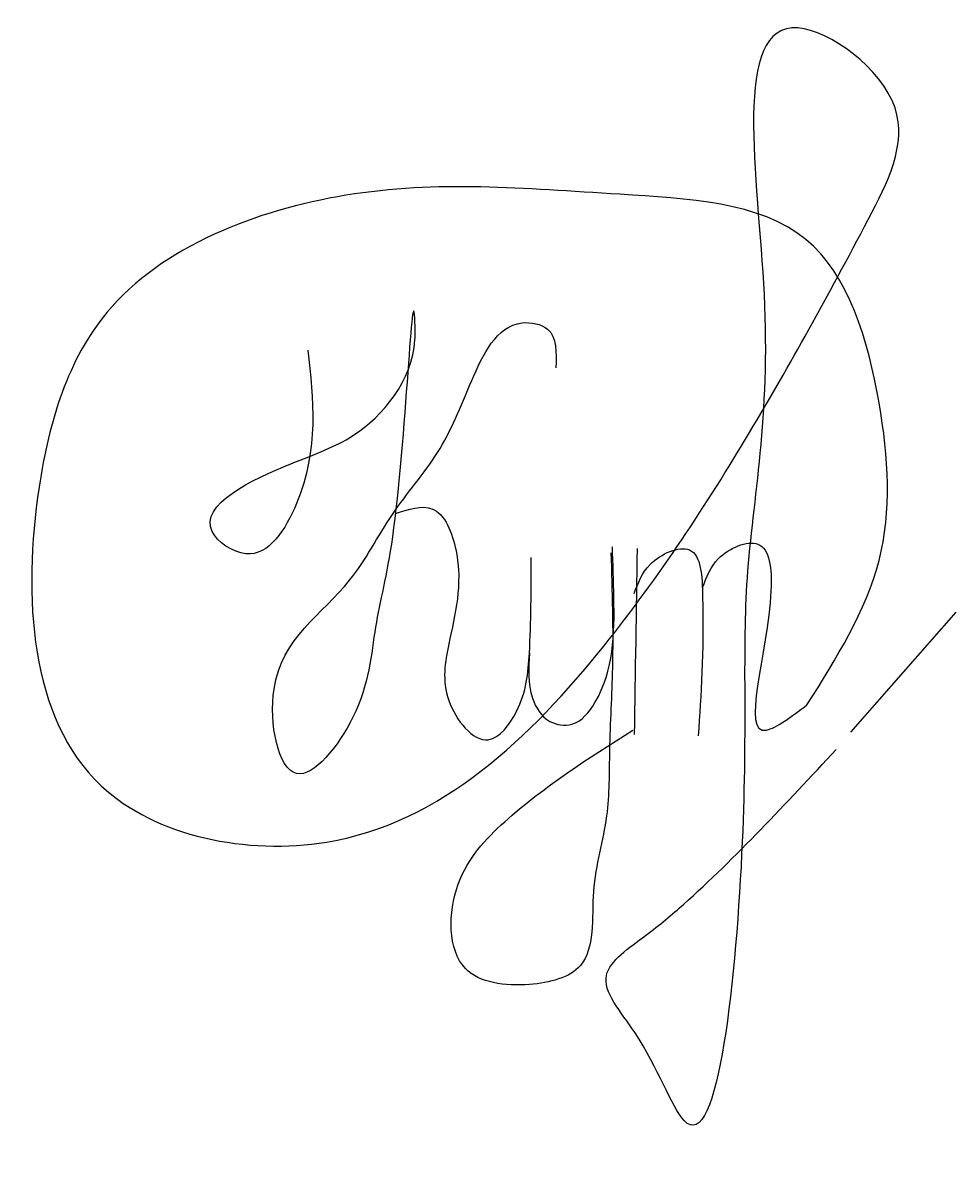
# Model space of a CAD drawing. Header units: millimetres. Extents: x 1566.3 to 1578.4, y 2303.7 to 2318.5.
import ezdxf

# ---------------------------------------------------------------- set-up
doc = ezdxf.new("R2010")
doc.units = ezdxf.units.MM
doc.layers.add('Подпись', color=5, linetype='Continuous')

msp = doc.modelspace()

# ---------------------------------------------------------------- linework, layer by layer
at = {"layer": 'Подпись'}
msp.add_lwpolyline([(1577.06, 2309.258), (1578.431, 2310.82)], dxfattribs=at)
for points in [[(1576.487, 2309.614), (1577.425, 2311.496), (1577.425, 2313.549), (1576.471, 2315.676), (1574.049, 2316.262), (1570.484, 2316.249), (1567.371, 2314.722), (1566.49, 2312.449), (1567.298, 2308.562), (1570.233, 2307.829), (1573.845, 2310.385), (1575.739, 2313.161), (1577.285, 2315.936), (1577.633, 2317.387), (1576.37, 2318.428), (1575.928, 2314.959), (1575.707, 2311.268), (1575.644, 2307.83), (1574.887, 2304.203), (1574.249, 2305.345), (1573.877, 2306.095), (1574.385, 2306.611), (1574.882, 2307.021), (1576.868, 2309.035)], [(1569.987, 2314.234), (1569.84, 2312.236), (1569.182, 2311.581), (1568.742, 2311.874), (1569.769, 2312.754), (1570.576, 2313.121), (1571.384, 2314.368), (1571.384, 2314.588), (1571.09, 2311.801), (1570.87, 2310.628), (1570.576, 2309.454), (1569.843, 2308.721), (1569.549, 2309.821), (1570.533, 2311.237), (1571.09, 2312.094), (1571.677, 2312.901), (1572.123, 2313.836), (1572.778, 2314.588), (1573.111, 2314.506), (1573.218, 2314.001)], [(1571.129, 2312.107), (1571.604, 2312.168), (1571.918, 2311.623), (1571.824, 2310.408), (1571.824, 2309.674), (1572.338, 2309.161), (1572.705, 2309.528), (1572.873, 2310.287), (1572.897, 2311.533)], [(1572.875, 2310.289), (1572.913, 2309.703), (1573.14, 2309.4), (1573.424, 2309.362), (1573.727, 2309.646), (1573.973, 2311.008), (1573.954, 2311.671)], [(1574.238, 2311.065), (1574.446, 2311.444), (1574.957, 2311.633), (1575.128, 2311.027), (1575.071, 2309.211)], [(1575.128, 2311.141), (1575.336, 2311.519), (1575.847, 2311.709), (1576.018, 2311.103), (1575.961, 2309.287), (1576.487, 2309.614)], [(1573.935, 2311.595), (1573.954, 2310.1), (1573.916, 2309.022), (1573.878, 2308.17), (1573.708, 2307.186), (1573.537, 2306.221), (1572.875, 2305.975), (1572.042, 2306.183), (1571.947, 2307.281), (1572.553, 2308.094), (1574.219, 2309.287)], [(1574.276, 2311.652), (1574.238, 2309.23)]]:
    msp.add_spline(points, degree=3, dxfattribs=at)

doc.saveas('drawing.dxf')
